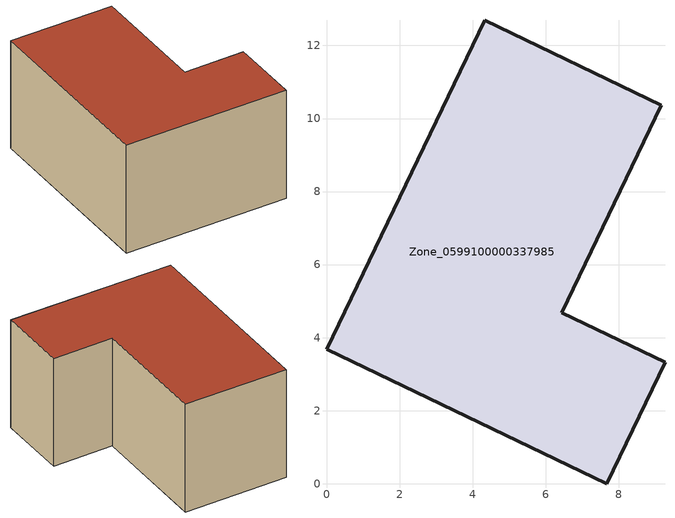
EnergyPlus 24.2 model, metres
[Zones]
Zone_0599100000337985
 floor ground (C_G): 0,3.68 4.34,12.69 9.17,10.36 6.44,4.68 9.27,3.33 7.67,0 z4.3
 wall outside (C_F): 7.67,0 9.27,3.33 6.44,4.68 9.17,10.36 4.34,12.69 0,3.68 7.67,0 z4.3:10.17
 roof outside (C_R): 4.34,12.69 0,3.68 7.67,0 9.27,3.33 6.44,4.68 9.17,10.36 z10.17
[BUILDING]
Pand.0599100000337985: North Axis=0; Terrain=City; Loads Convergence Tolerance Value=0.04; Temperature Convergence Tolerance Value=0.4; Solar Distribution=FullExterior; Maximum Number of Warmup Days=25; Minimum Number of Warmup Days=1
[Site:Location]
Rotterdam.The.Hague.AP_ZH_NLD Design_Conditions: Latitude=51.96; Longitude=4.45; Time Zone=1; Elevation=-4.5
[SITE:GROUNDTEMPERATURE:BUILDINGSURFACE]
18, 18, 18, 18, 18, 18, 18, 18, 18, 18, 18, 18
[MATERIAL] Thermal Absorptance=0.9; Solar Absorptance=0.7; Visible Absorptance=0.7
Name | Roughness | Thickness | Conductivity | Density | Specific Heat
G.TC.1975-1991 | MediumSmooth | 0.15 | 0.288461 | 540 | 1210
F.TC.1975-1991 | Rough | 0.3 | 0.230769 | 1920 | 840
R.TC.1975-1991 | MediumRough | 0.2 | 0.153846 | 1500 | 1000
[CONSTRUCTION]
C_G: G.TC.1975-1991
C_F: F.TC.1975-1991
C_R: R.TC.1975-1991
[ZONE]
Zone_0599100000337985: Type=1; Multiplier=1; Ceiling Height=Autocalculate; Volume=Autocalculate; Floor Area=autocalculate; Part of Total Floor Area=Yes
[ZONEINFILTRATION:DESIGNFLOWRATE]
Infil_Zone_0599100000337985: Zone or ZoneList or Space or SpaceList=Zone_0599100000337985; Schedule=AlwaysOn; Design Flow Rate Calculation Method=Flow/Area; Flow Rate per Floor Area=0.003; Constant Term Coefficient=1; Temperature Term Coefficient=0; Velocity Term Coefficient=0; Velocity Squared Term Coefficient=0
[HVACTEMPLATE:ZONE:IDEALLOADSAIRSYSTEM]
Zone_0599100000337985: Maximum Heating Supply Air Temperature=50; Minimum Cooling Supply Air Temperature=13; Maximum Heating Supply Air Humidity Ratio=0.0156; Minimum Cooling Supply Air Humidity Ratio=0.0077; Heating Limit=NoLimit; Cooling Limit=NoLimit; Dehumidification Control Type=ConstantSensibleHeatRatio; Cooling Sensible Heat Ratio=0.7; Dehumidification Setpoint=60; Humidification Control Type=None; Humidification Setpoint=30; Outdoor Air Method=None; Outdoor Air Flow Rate per Person=0.00944; Outdoor Air Flow Rate per Zone Floor Area=0; Outdoor Air Flow Rate per Zone=0; Demand Controlled Ventilation Type=None; Outdoor Air Economizer Type=NoEconomizer; Heat Recovery Type=None; Sensible Heat Recovery Effectiveness=0.7; Latent Heat Recovery Effectiveness=0.65
[ZONECONTROL:THERMOSTAT]
ThermostatControl_Zone_0599100000337985: Zone or ZoneList=Zone_0599100000337985; Control Type Schedule=DualSetpointControlType; Control 1=Thermostat_Zone_0599100000337985; Temperature Difference Between Cutout And Setpoint=0
[THERMOSTATSETPOINT:DUALSETPOINT]
Thermostat_Zone_0599100000337985: Heating Setpoint Temperature Schedule=HeatingSetpoint_Zone_0599100000337985; Cooling Setpoint Temperature Schedule=CoolingSetpoint_Zone_0599100000337985
[SCHEDULE:COMPACT]
HeatingSetpoint_Zone_0599100000337985: Through: 12/31, For: AllDays, Until: 24:00, 21
CoolingSetpoint_Zone_0599100000337985: Through: 12/31, For: AllDays, Until: 24:00, 24
DualSetpointControlType: Through: 12/31, For: AllDays, Until: 24:00, 4
AlwaysOn: Through: 12/31, For: AllDays, Until: 24:00, 1
